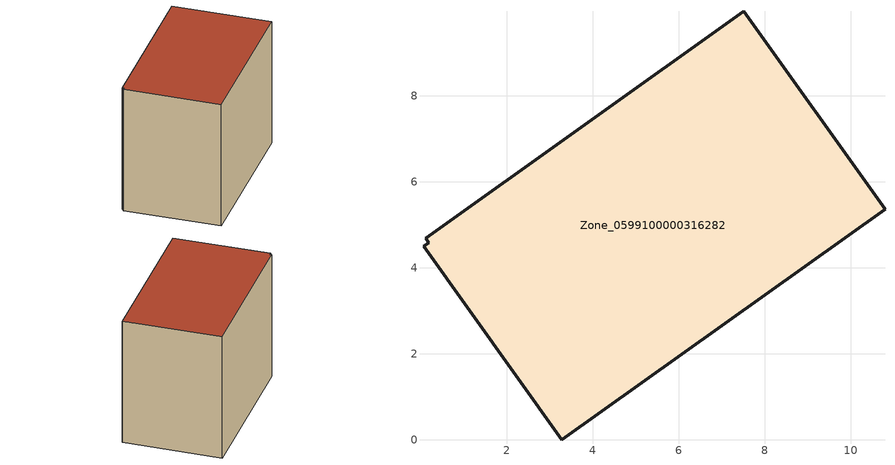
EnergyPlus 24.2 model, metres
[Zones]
Zone_0599100000316282
 floor ground (C_G): 0.07,4.49 0.19,4.58 0.13,4.68 7.52,9.96 10.8,5.36 3.28,0 z0
 wall outside (C_F): 3.28,0 10.8,5.36 7.52,9.96 0.13,4.68 0.19,4.58 0.07,4.49 3.28,0 z0:7.59
 roof outside (C_R): 0.19,4.58 0.07,4.49 3.28,0 10.8,5.36 7.52,9.96 0.13,4.68 z7.59
[BUILDING]
Pand.0599100000316282: North Axis=0; Terrain=City; Loads Convergence Tolerance Value=0.04; Temperature Convergence Tolerance Value=0.4; Solar Distribution=FullExterior; Maximum Number of Warmup Days=25; Minimum Number of Warmup Days=1
[Site:Location]
Rotterdam.The.Hague.AP_ZH_NLD Design_Conditions: Latitude=51.96; Longitude=4.45; Time Zone=1; Elevation=-4.5
[SITE:GROUNDTEMPERATURE:BUILDINGSURFACE]
18, 18, 18, 18, 18, 18, 18, 18, 18, 18, 18, 18
[MATERIAL] Thermal Absorptance=0.9; Solar Absorptance=0.7; Visible Absorptance=0.7
Name | Roughness | Thickness | Conductivity | Density | Specific Heat
G.TC.1975-1991 | MediumSmooth | 0.15 | 0.288461 | 540 | 1210
F.TC.1975-1991 | Rough | 0.3 | 0.230769 | 1920 | 840
R.TC.1975-1991 | MediumRough | 0.2 | 0.153846 | 1500 | 1000
[CONSTRUCTION]
C_G: G.TC.1975-1991
C_F: F.TC.1975-1991
C_R: R.TC.1975-1991
[ZONE]
Zone_0599100000316282: Type=1; Multiplier=1; Ceiling Height=Autocalculate; Volume=Autocalculate; Floor Area=autocalculate; Part of Total Floor Area=Yes
[ZONEINFILTRATION:DESIGNFLOWRATE]
Infil_Zone_0599100000316282: Zone or ZoneList or Space or SpaceList=Zone_0599100000316282; Schedule=AlwaysOn; Design Flow Rate Calculation Method=Flow/Area; Flow Rate per Floor Area=0.003; Constant Term Coefficient=1; Temperature Term Coefficient=0; Velocity Term Coefficient=0; Velocity Squared Term Coefficient=0
[HVACTEMPLATE:ZONE:IDEALLOADSAIRSYSTEM]
Zone_0599100000316282: Maximum Heating Supply Air Temperature=50; Minimum Cooling Supply Air Temperature=13; Maximum Heating Supply Air Humidity Ratio=0.0156; Minimum Cooling Supply Air Humidity Ratio=0.0077; Heating Limit=NoLimit; Cooling Limit=NoLimit; Dehumidification Control Type=ConstantSensibleHeatRatio; Cooling Sensible Heat Ratio=0.7; Dehumidification Setpoint=60; Humidification Control Type=None; Humidification Setpoint=30; Outdoor Air Method=None; Outdoor Air Flow Rate per Person=0.00944; Outdoor Air Flow Rate per Zone Floor Area=0; Outdoor Air Flow Rate per Zone=0; Demand Controlled Ventilation Type=None; Outdoor Air Economizer Type=NoEconomizer; Heat Recovery Type=None; Sensible Heat Recovery Effectiveness=0.7; Latent Heat Recovery Effectiveness=0.65
[ZONECONTROL:THERMOSTAT]
ThermostatControl_Zone_0599100000316282: Zone or ZoneList=Zone_0599100000316282; Control Type Schedule=DualSetpointControlType; Control 1=Thermostat_Zone_0599100000316282; Temperature Difference Between Cutout And Setpoint=0
[THERMOSTATSETPOINT:DUALSETPOINT]
Thermostat_Zone_0599100000316282: Heating Setpoint Temperature Schedule=HeatingSetpoint_Zone_0599100000316282; Cooling Setpoint Temperature Schedule=CoolingSetpoint_Zone_0599100000316282
[SCHEDULE:COMPACT]
HeatingSetpoint_Zone_0599100000316282: Through: 12/31, For: AllDays, Until: 24:00, 21
CoolingSetpoint_Zone_0599100000316282: Through: 12/31, For: AllDays, Until: 24:00, 24
DualSetpointControlType: Through: 12/31, For: AllDays, Until: 24:00, 4
AlwaysOn: Through: 12/31, For: AllDays, Until: 24:00, 1
